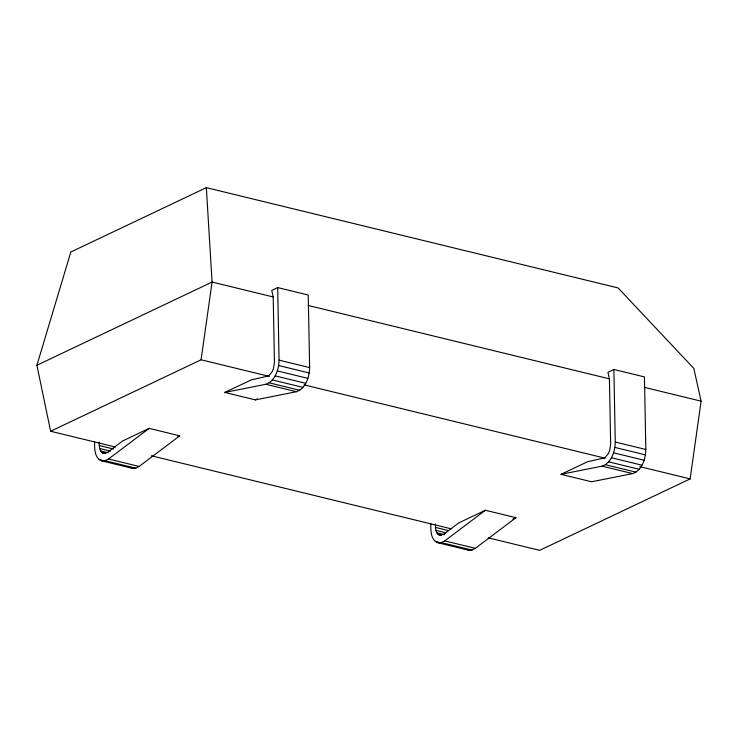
<?xml version="1.0" encoding="UTF-8"?>
<svg xmlns="http://www.w3.org/2000/svg" width="738" height="738" viewBox="0 0 738 738"><rect width="100%" height="100%" fill="white"/><g stroke="black" fill="none" stroke-linecap="round" stroke-linejoin="round"><path stroke-width="1.11" d="M224.804 392.441L265.883 384.267C275.412 380.836 278.835 369.406 279.065 360.153L277.673 287.58L308.235 295.025L309.628 367.598C309.397 376.85 305.975 388.28 296.445 391.712L255.366 399.885L224.804 392.441L251.354 379.839L268.549 375.956L272.147 371.777L273.429 368.806L274.453 362.34L273.198 296.953L271.741 290.394L277.673 287.58M561.009 474.331L602.088 466.158C611.627 462.726 615.04 451.287 615.271 442.044L613.878 369.47L644.44 376.915L645.833 449.488C645.612 458.732 642.189 470.171 632.65 473.602L591.581 481.776L561.009 474.331L587.559 461.72L604.754 457.837L608.352 453.658L609.634 450.697L610.658 444.23L609.404 378.843L607.946 372.284L613.878 369.47M206.345 187.646L70.83 252.009L36.9 365.264L50.627 431.25L201.096 359.784L212.074 282.064L206.345 187.646L618.075 287.931L693.803 368.391L701.1 401.177L690.131 478.888L539.663 550.354L488.187 537.817M101.955 460.918L105.202 460.733L108.541 458.999L149.177 428.363L179.749 435.807L139.104 466.444L135.764 468.178L132.517 468.362L101.955 460.918C94.307 458.289 94.612 448.621 94.565 441.97M438.16 542.808L441.407 542.624L444.746 540.88L485.392 510.253L515.954 517.698L475.309 548.325L471.979 550.068L468.722 550.253L438.16 542.808C430.512 540.179 430.817 530.511 430.771 523.86M36.9 365.264L212.074 282.064L273.198 296.953M149.177 428.363L122.637 440.973L107.6 452.302L103.652 453.455C99.067 451.877 99.243 446.084 99.215 442.099M177.701 436.776L179.749 435.807M255.366 399.885L257.414 398.917M485.392 510.253L458.842 522.855L443.815 534.192L439.857 535.345C435.272 533.768 435.448 527.974 435.429 523.989M512.892 519.146L515.954 517.698M308.244 305.486L609.404 378.843M644.422 387.367L701.1 401.177M279.065 360.153L309.628 367.598M615.271 442.044L645.833 449.488M278.678 365.541L309.24 372.976M614.883 447.422L645.455 454.866M277.359 370.928L307.921 378.373M613.564 452.818L644.126 460.263M275.209 375.873L305.772 383.317M611.424 457.754L641.986 465.198M201.096 359.784L269.361 376.408M304.056 384.858L605.077 458.178M639.772 466.628L690.131 478.888M272.423 379.95L302.986 387.395M608.629 461.84L639.191 469.285M269.222 382.837L299.785 390.282M605.428 464.719L635.99 472.163M265.883 384.267L296.445 391.712M602.088 466.158L632.65 473.602M50.627 431.25L115.534 447.053M151.345 455.78L451.259 528.823M99.289 445.54L113.477 448.999M435.494 527.43L448.593 530.622M99.63 448.492L110.552 451.149M435.844 530.382L445.669 532.771M100.534 450.927L108.172 452.781M436.739 532.808L444.387 534.672M101.909 452.625L105.183 453.418M438.123 534.515L441.398 535.308M108.541 458.999L139.104 466.444M444.746 540.88L475.309 548.325M105.202 460.733L135.764 468.178M441.407 542.624L471.979 550.068M99.058 459.534L102.333 460.337M435.263 541.424L438.538 542.218M466.794 549.33L468.722 550.253M130.589 467.44L132.517 468.362"/></g></svg>
